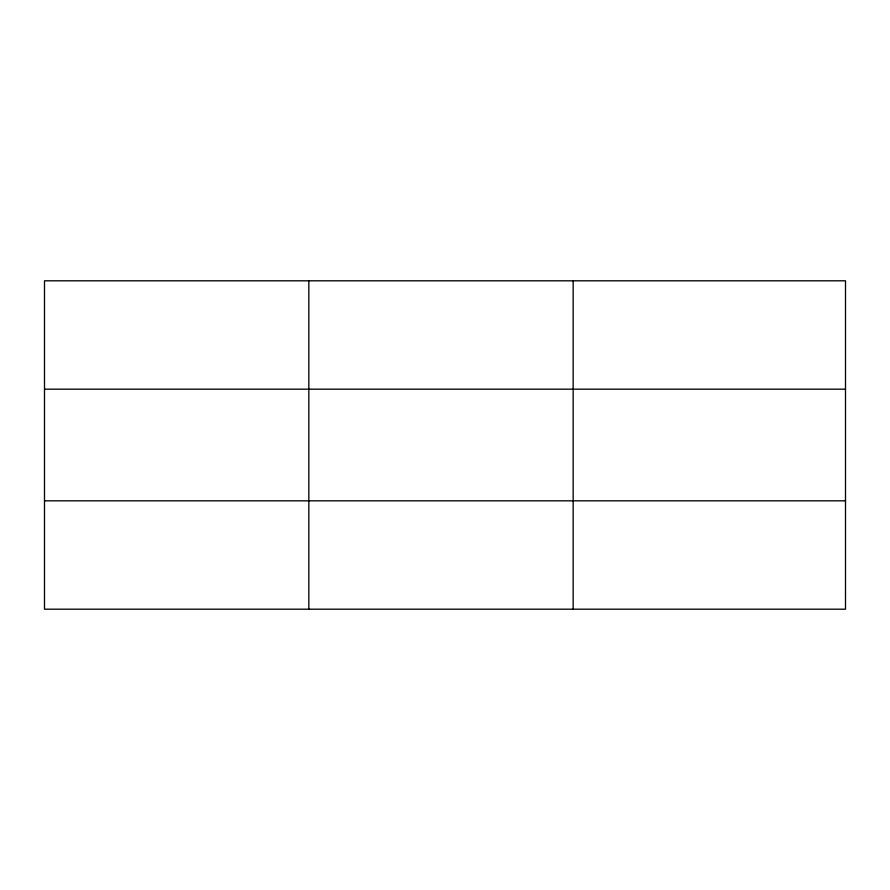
<?xml version="1.0" encoding="UTF-8"?>
<svg xmlns="http://www.w3.org/2000/svg" width="890" height="890" viewBox="0 0 890 890"><rect width="100%" height="100%" fill="white"/><g stroke="black" fill="none" stroke-linecap="round" stroke-linejoin="round"><path stroke-width="1.33" d="M308.83 280.806L308.83 609.194M573.16 280.806L573.16 609.194M44.5 389.175L845.5 389.175M44.5 500.825L845.5 500.825M845.5 593.719L845.5 609.194L44.5 609.194L44.5 280.806L845.5 280.806L845.5 593.719"/></g></svg>
